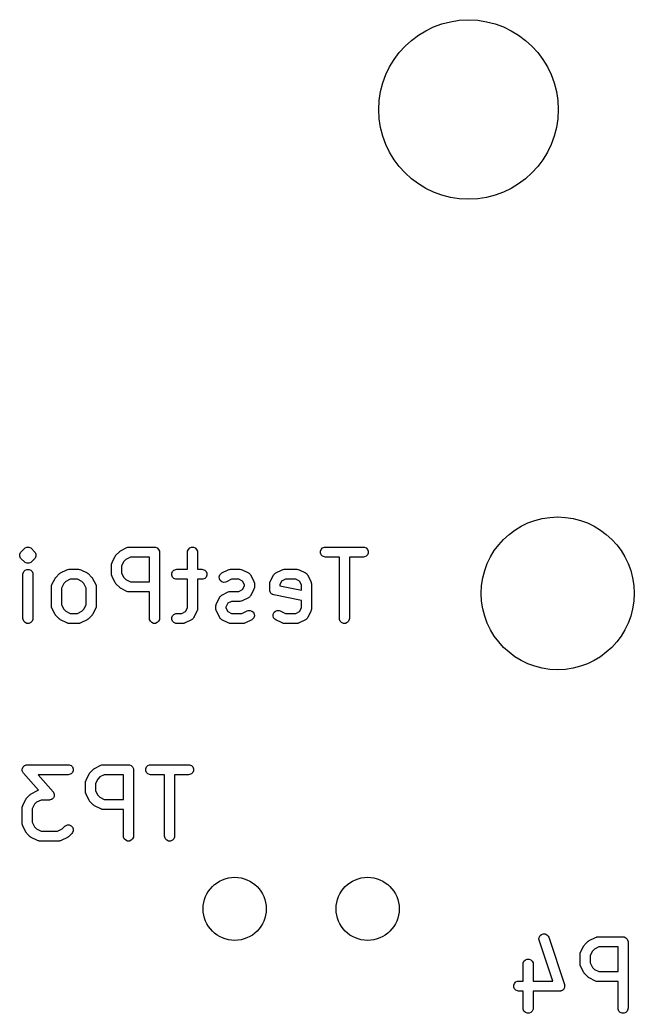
# Model space of a CAD drawing. Header units: inches. Extents: x 4.79 to 7.38, y -3.87 to -2.66.
# Drawn here: x 6.703 to 7.067, y -3.272 to -2.683 of the extents above; entities that cross this region are included whole.
import ezdxf

# ---------------------------------------------------------------- set-up
doc = ezdxf.new("R2010")
doc.units = ezdxf.units.IN
doc.header["$MEASUREMENT"] = 0
doc.layers.add('BLACK', color=250, linetype='CONTINUOUS')

msp = doc.modelspace()

# ---------------------------------------------------------------- linework, layer by layer
at = {"layer": 'BLACK', "linetype": 'CONTINUOUS'}
for p, q in [((6.70355, -2.99832), (6.70542, -2.99645)), ((6.70542, -2.99645), (6.70587, -2.99608)), ((6.70587, -2.99608), (6.70693, -2.99564)), ((6.70693, -2.99564), (6.70808, -2.99564)), ((6.70808, -2.99564), (6.70808, -2.99564)), ((6.70808, -2.99564), (6.70915, -2.99608)), ((6.70915, -2.99608), (6.7096, -2.99645)), ((6.7096, -2.99645), (6.71147, -2.99832)), ((6.76243, -2.99777), (6.76618, -2.9959)), ((6.76618, -2.9959), (6.76672, -2.99569)), ((6.76672, -2.99569), (6.76683, -2.99568)), ((6.76683, -2.99568), (6.76692, -2.99564)), ((6.76692, -2.99564), (6.7675, -2.99558)), ((6.7675, -2.99558), (6.7825, -2.99558)), ((6.7825, -2.99558), (6.78308, -2.99564)), ((6.78308, -2.99564), (6.78414, -2.99608)), ((6.78414, -2.99608), (6.78495, -2.9969)), ((6.80254, -2.9969), (6.80336, -2.99608)), ((6.80336, -2.99608), (6.80442, -2.99564)), ((6.80442, -2.99564), (6.80557, -2.99564)), ((6.80557, -2.99564), (6.80664, -2.99608)), ((6.80664, -2.99608), (6.80745, -2.9969)), ((6.88128, -2.9969), (6.8821, -2.99608)), ((6.8821, -2.99608), (6.88316, -2.99564)), ((6.88316, -2.99564), (6.88374, -2.99558)), ((6.88374, -2.99558), (6.90623, -2.99558)), ((6.90623, -2.99558), (6.90681, -2.99564)), ((6.90681, -2.99564), (6.90787, -2.99608)), ((6.90787, -2.99608), (6.90869, -2.9969)), ((6.70274, -2.99983), (6.70318, -2.99877)), ((6.70274, -3.00099), (6.70274, -2.99983)), ((6.70318, -3.00205), (6.70274, -3.00099)), ((6.70318, -2.99877), (6.70355, -2.99832)), ((6.70355, -3.0025), (6.70318, -3.00205)), ((6.70542, -3.00437), (6.70355, -3.0025)), ((6.71147, -3.0025), (6.7096, -3.00437)), ((6.71147, -2.99832), (6.71184, -2.99877)), ((6.71184, -3.00205), (6.71147, -3.0025)), ((6.71184, -2.99877), (6.71198, -2.99911)), ((6.71228, -3.00099), (6.71184, -3.00205)), ((6.71198, -2.99911), (6.71228, -2.99983)), ((6.71228, -2.99983), (6.71228, -3.00099)), ((6.75736, -3.00471), (6.75924, -3.00097)), ((6.75924, -3.00097), (6.75939, -3.00072)), ((6.75939, -3.00072), (6.75942, -3.00065)), ((6.75942, -3.00065), (6.75949, -3.00056)), ((6.75949, -3.00056), (6.75954, -3.00048)), ((6.75954, -3.00048), (6.7596, -3.00042)), ((6.7596, -3.00042), (6.75979, -3.0002)), ((6.75979, -3.0002), (6.76166, -2.99832)), ((6.76166, -2.99832), (6.76189, -2.99814)), ((6.76189, -2.99814), (6.76194, -2.99808)), ((6.76194, -2.99808), (6.76203, -2.99802)), ((6.76203, -2.99802), (6.76211, -2.99796)), ((6.76211, -2.99796), (6.76218, -2.99793)), ((6.76218, -2.99793), (6.76243, -2.99777)), ((6.7682, -3.00149), (6.7655, -3.00284)), ((6.77955, -3.00149), (6.7682, -3.00149)), ((6.77955, -3.01621), (6.77955, -3.00149)), ((6.78495, -2.9969), (6.7854, -2.99796)), ((6.7854, -2.99796), (6.78545, -2.99854)), ((6.78545, -2.99854), (6.78545, -3.03791)), ((6.80204, -2.99854), (6.8021, -2.99796)), ((6.80204, -3.00871), (6.80204, -2.99854)), ((6.8021, -2.99796), (6.80254, -2.9969)), ((6.80745, -2.9969), (6.80789, -2.99796)), ((6.80789, -2.99796), (6.80795, -2.99854)), ((6.80795, -2.99854), (6.80795, -3.00871)), ((6.88084, -2.99796), (6.88128, -2.9969)), ((6.88084, -2.99911), (6.88084, -2.99796)), ((6.88128, -3.00018), (6.88084, -2.99911)), ((6.8821, -3.00099), (6.88128, -3.00018)), ((6.88316, -3.00143), (6.8821, -3.00099)), ((6.88374, -3.00149), (6.88316, -3.00143)), ((6.89203, -3.00149), (6.88374, -3.00149)), ((6.89203, -3.03791), (6.89203, -3.00149)), ((6.90623, -3.00149), (6.89794, -3.00149)), ((6.89794, -3.00149), (6.89794, -3.03791)), ((6.90681, -3.00143), (6.90623, -3.00149)), ((6.90787, -3.00099), (6.90681, -3.00143)), ((6.90869, -3.00018), (6.90787, -3.00099)), ((6.90869, -2.9969), (6.90913, -2.99796)), ((6.90913, -2.99911), (6.90869, -3.00018)), ((6.90913, -2.99796), (6.90913, -2.99911)), ((6.70587, -3.00474), (6.70542, -3.00437)), ((6.70693, -3.00518), (6.70587, -3.00474)), ((6.70808, -3.00518), (6.70693, -3.00518)), ((6.70693, -3.00518), (6.70693, -3.00518)), ((6.70915, -3.00474), (6.70808, -3.00518)), ((6.70808, -3.00518), (6.70808, -3.00518)), ((6.7096, -3.00437), (6.70915, -3.00474)), ((6.75705, -3.00604), (6.75711, -3.00546)), ((6.75705, -3.01166), (6.75705, -3.00604)), ((6.75711, -3.00546), (6.75715, -3.00536)), ((6.75715, -3.00526), (6.75736, -3.00471)), ((6.75715, -3.00536), (6.75715, -3.00526)), ((6.7643, -3.00403), (6.76295, -3.00673)), ((6.76295, -3.00673), (6.76295, -3.01096)), ((6.7655, -3.00284), (6.7643, -3.00403)), ((6.70456, -3.01166), (6.70461, -3.01108)), ((6.70456, -3.03791), (6.70456, -3.01166)), ((6.70461, -3.01108), (6.70505, -3.01002)), ((6.70505, -3.01002), (6.70587, -3.0092)), ((6.70587, -3.0092), (6.70693, -3.00876)), ((6.70693, -3.00876), (6.70808, -3.00876)), ((6.70808, -3.00876), (6.70915, -3.0092)), ((6.70915, -3.0092), (6.70996, -3.01002)), ((6.70996, -3.01002), (6.7104, -3.01108)), ((6.7104, -3.01108), (6.71046, -3.01166)), ((6.71046, -3.01166), (6.71046, -3.03791)), ((6.72174, -3.01784), (6.72362, -3.01409)), ((6.72362, -3.01409), (6.72377, -3.01384)), ((6.72377, -3.01384), (6.7238, -3.01377)), ((6.7238, -3.01377), (6.72387, -3.01369)), ((6.72387, -3.01369), (6.72392, -3.0136)), ((6.72392, -3.0136), (6.72398, -3.01355)), ((6.72398, -3.01355), (6.72417, -3.01332)), ((6.72417, -3.01332), (6.72604, -3.01145)), ((6.72604, -3.01145), (6.72627, -3.01126)), ((6.72627, -3.01126), (6.72632, -3.0112)), ((6.72632, -3.0112), (6.72641, -3.01115)), ((6.72641, -3.01115), (6.72649, -3.01108)), ((6.72649, -3.01108), (6.72656, -3.01105)), ((6.72656, -3.01105), (6.72681, -3.01089)), ((6.72681, -3.01089), (6.73056, -3.00902)), ((6.73056, -3.00902), (6.7311, -3.00881)), ((6.7311, -3.00881), (6.73121, -3.0088)), ((6.73121, -3.0088), (6.7313, -3.00876)), ((6.7313, -3.00876), (6.73188, -3.00871)), ((6.73188, -3.00871), (6.7375, -3.00871)), ((6.7375, -3.00871), (6.73808, -3.00876)), ((6.73808, -3.00876), (6.73818, -3.0088)), ((6.73818, -3.0088), (6.73828, -3.00881)), ((6.73828, -3.00881), (6.73883, -3.00902)), ((6.73883, -3.00902), (6.74257, -3.01089)), ((6.74257, -3.01089), (6.74282, -3.01105)), ((6.74282, -3.01105), (6.74289, -3.01108)), ((6.74289, -3.01108), (6.74298, -3.01115)), ((6.74298, -3.01115), (6.74306, -3.0112)), ((6.74306, -3.0112), (6.74312, -3.01126)), ((6.74312, -3.01126), (6.74334, -3.01145)), ((6.74334, -3.01145), (6.74522, -3.01332)), ((6.74522, -3.01332), (6.7454, -3.01355)), ((6.7454, -3.01355), (6.74546, -3.0136)), ((6.74546, -3.0136), (6.74552, -3.01369)), ((6.74552, -3.01369), (6.74558, -3.01377)), ((6.74558, -3.01377), (6.74561, -3.01384)), ((6.74561, -3.01384), (6.74577, -3.01409)), ((6.74577, -3.01409), (6.74764, -3.01784)), ((6.75711, -3.01224), (6.75705, -3.01166)), ((6.75715, -3.01233), (6.75711, -3.01224)), ((6.75715, -3.01244), (6.75715, -3.01233)), ((6.75736, -3.01298), (6.75715, -3.01244)), ((6.75924, -3.01673), (6.75736, -3.01298)), ((6.76295, -3.01096), (6.7643, -3.01366)), ((6.7643, -3.01366), (6.7655, -3.01486)), ((6.79273, -3.01108), (6.79317, -3.01002)), ((6.79273, -3.01224), (6.79273, -3.01108)), ((6.79317, -3.0133), (6.79273, -3.01224)), ((6.79317, -3.01002), (6.79398, -3.0092)), ((6.79398, -3.01411), (6.79317, -3.0133)), ((6.79398, -3.0092), (6.79505, -3.00876)), ((6.79505, -3.01456), (6.79398, -3.01411)), ((6.79505, -3.00876), (6.79562, -3.00871)), ((6.79562, -3.00871), (6.80204, -3.00871)), ((6.80795, -3.00871), (6.81062, -3.00871)), ((6.81062, -3.00871), (6.8112, -3.00876)), ((6.8112, -3.00876), (6.81226, -3.0092)), ((6.81226, -3.01411), (6.8112, -3.01456)), ((6.81226, -3.0092), (6.81308, -3.01002)), ((6.81308, -3.0133), (6.81226, -3.01411)), ((6.81308, -3.01002), (6.81352, -3.01108)), ((6.81352, -3.01224), (6.81308, -3.0133)), ((6.81352, -3.01108), (6.81352, -3.01224)), ((6.82081, -3.01316), (6.82118, -3.01207)), ((6.8209, -3.01431), (6.82081, -3.01316)), ((6.82118, -3.01207), (6.82193, -3.0112)), ((6.82193, -3.0112), (6.82242, -3.01089)), ((6.82242, -3.01089), (6.82617, -3.00902)), ((6.82617, -3.00902), (6.82671, -3.00881)), ((6.82671, -3.00881), (6.82682, -3.0088)), ((6.82682, -3.0088), (6.82692, -3.00876)), ((6.82692, -3.00876), (6.82749, -3.00871)), ((6.82749, -3.00871), (6.83312, -3.00871)), ((6.83312, -3.00871), (6.83369, -3.00876)), ((6.83369, -3.00876), (6.83379, -3.0088)), ((6.83379, -3.0088), (6.8339, -3.00881)), ((6.8339, -3.00881), (6.83444, -3.00902)), ((6.83444, -3.00902), (6.83819, -3.01089)), ((6.83819, -3.01089), (6.83828, -3.01095)), ((6.83828, -3.01095), (6.83833, -3.01097)), ((6.83833, -3.01097), (6.83839, -3.01102)), ((6.83839, -3.01102), (6.83868, -3.0112)), ((6.83868, -3.0112), (6.83892, -3.01148)), ((6.83892, -3.01148), (6.8392, -3.01172)), ((6.8392, -3.01172), (6.83938, -3.01202)), ((6.83938, -3.01202), (6.83943, -3.01207)), ((6.83943, -3.01207), (6.83945, -3.01212)), ((6.83945, -3.01212), (6.83951, -3.01221)), ((6.83951, -3.01221), (6.84138, -3.01596)), ((6.8511, -3.01596), (6.85297, -3.01221)), ((6.85297, -3.01221), (6.85303, -3.01212)), ((6.85303, -3.01212), (6.85305, -3.01207)), ((6.85305, -3.01207), (6.8531, -3.01202)), ((6.8531, -3.01202), (6.85328, -3.01172)), ((6.85328, -3.01172), (6.85356, -3.01148)), ((6.85356, -3.01148), (6.8538, -3.0112)), ((6.8538, -3.0112), (6.8541, -3.01102)), ((6.8541, -3.01102), (6.85415, -3.01097)), ((6.85415, -3.01097), (6.8542, -3.01095)), ((6.8542, -3.01095), (6.85429, -3.01089)), ((6.85429, -3.01089), (6.85804, -3.00902)), ((6.85804, -3.00902), (6.85858, -3.00881)), ((6.85858, -3.00881), (6.85869, -3.0088)), ((6.85869, -3.0088), (6.85879, -3.00876)), ((6.85879, -3.00876), (6.85936, -3.00871)), ((6.85936, -3.00871), (6.86686, -3.00871)), ((6.86686, -3.00871), (6.86744, -3.00876)), ((6.86744, -3.00876), (6.86754, -3.0088)), ((6.86754, -3.0088), (6.86764, -3.00881)), ((6.86764, -3.00881), (6.86818, -3.00902)), ((6.86818, -3.00902), (6.87193, -3.01089)), ((6.87193, -3.01089), (6.87203, -3.01095)), ((6.87203, -3.01095), (6.87208, -3.01097)), ((6.87208, -3.01097), (6.87213, -3.01102)), ((6.87213, -3.01102), (6.87242, -3.0112)), ((6.87242, -3.0112), (6.87267, -3.01148)), ((6.87267, -3.01148), (6.87295, -3.01172)), ((6.87295, -3.01172), (6.87313, -3.01202)), ((6.87313, -3.01202), (6.87318, -3.01207)), ((6.87318, -3.01207), (6.87319, -3.01212)), ((6.87319, -3.01212), (6.87325, -3.01221)), ((6.87325, -3.01221), (6.87513, -3.01596)), ((6.72143, -3.01916), (6.72149, -3.01858)), ((6.72143, -3.03041), (6.72143, -3.01916)), ((6.72149, -3.01858), (6.72153, -3.01848)), ((6.72153, -3.01838), (6.72174, -3.01784)), ((6.72153, -3.01848), (6.72153, -3.01838)), ((6.72868, -3.01716), (6.72733, -3.01986)), ((6.72733, -3.01986), (6.72733, -3.02971)), ((6.72988, -3.01596), (6.72868, -3.01716)), ((6.73258, -3.01461), (6.72988, -3.01596)), ((6.73681, -3.01461), (6.73258, -3.01461)), ((6.73951, -3.01596), (6.73681, -3.01461)), ((6.7407, -3.01716), (6.73951, -3.01596)), ((6.74205, -3.01986), (6.7407, -3.01716)), ((6.74205, -3.02971), (6.74205, -3.01986)), ((6.74764, -3.01784), (6.74785, -3.01838)), ((6.74785, -3.01838), (6.74786, -3.01848)), ((6.74786, -3.01848), (6.7479, -3.01858)), ((6.7479, -3.01858), (6.74796, -3.01916)), ((6.74796, -3.01916), (6.74796, -3.03041)), ((6.75939, -3.01698), (6.75924, -3.01673)), ((6.75942, -3.01705), (6.75939, -3.01698)), ((6.75949, -3.01713), (6.75942, -3.01705)), ((6.75954, -3.01722), (6.75949, -3.01713)), ((6.7596, -3.01727), (6.75954, -3.01722)), ((6.75979, -3.0175), (6.7596, -3.01727)), ((6.76166, -3.01937), (6.75979, -3.0175)), ((6.76189, -3.01956), (6.76166, -3.01937)), ((6.76194, -3.01962), (6.76189, -3.01956)), ((6.76203, -3.01967), (6.76194, -3.01962)), ((6.76211, -3.01974), (6.76203, -3.01967)), ((6.76218, -3.01977), (6.76211, -3.01974)), ((6.76243, -3.01992), (6.76218, -3.01977)), ((6.76618, -3.0218), (6.76243, -3.01992)), ((6.7655, -3.01486), (6.7682, -3.01621)), ((6.7682, -3.01621), (6.77955, -3.01621)), ((6.79562, -3.01461), (6.79505, -3.01456)), ((6.80204, -3.01461), (6.79562, -3.01461)), ((6.80204, -3.03158), (6.80204, -3.01461)), ((6.81062, -3.01461), (6.80795, -3.01461)), ((6.80795, -3.01461), (6.80795, -3.03228)), ((6.8112, -3.01456), (6.81062, -3.01461)), ((6.82141, -3.01534), (6.8209, -3.01431)), ((6.82228, -3.0161), (6.82141, -3.01534)), ((6.82337, -3.01646), (6.82228, -3.0161)), ((6.82452, -3.01638), (6.82337, -3.01646)), ((6.82506, -3.01618), (6.82452, -3.01638)), ((6.82819, -3.01461), (6.82506, -3.01618)), ((6.83242, -3.01461), (6.82819, -3.01461)), ((6.83467, -3.01574), (6.83242, -3.01461)), ((6.83579, -3.01798), (6.83467, -3.01574)), ((6.83467, -3.02071), (6.83579, -3.01846)), ((6.83579, -3.01846), (6.83579, -3.01798)), ((6.84138, -3.01596), (6.84159, -3.0165)), ((6.84159, -3.01994), (6.84138, -3.02048)), ((6.84159, -3.0165), (6.8416, -3.01661)), ((6.8416, -3.01983), (6.84159, -3.01994)), ((6.8416, -3.01661), (6.84164, -3.01671)), ((6.84164, -3.01973), (6.8416, -3.01983)), ((6.84164, -3.01671), (6.84169, -3.01728)), ((6.84169, -3.01916), (6.84164, -3.01973)), ((6.84169, -3.01728), (6.84169, -3.01916)), ((6.85079, -3.01728), (6.85084, -3.01671)), ((6.85079, -3.02103), (6.85079, -3.01728)), ((6.85084, -3.01671), (6.85088, -3.01661)), ((6.85088, -3.01661), (6.85089, -3.0165)), ((6.85089, -3.0165), (6.8511, -3.01596)), ((6.85782, -3.01574), (6.85669, -3.01798)), ((6.85669, -3.01798), (6.85669, -3.01861)), ((6.85669, -3.01861), (6.86954, -3.02118)), ((6.86006, -3.01461), (6.85782, -3.01574)), ((6.86617, -3.01461), (6.86006, -3.01461)), ((6.86841, -3.01574), (6.86617, -3.01461)), ((6.86954, -3.01798), (6.86841, -3.01574)), ((6.86954, -3.02118), (6.86954, -3.01798)), ((6.87513, -3.01596), (6.87534, -3.0165)), ((6.87534, -3.0165), (6.87534, -3.01661)), ((6.87534, -3.01661), (6.87538, -3.01671)), ((6.87538, -3.01671), (6.87544, -3.01728)), ((6.87544, -3.01728), (6.87544, -3.03228)), ((6.76672, -3.02201), (6.76618, -3.0218)), ((6.76683, -3.02201), (6.76672, -3.02201)), ((6.76692, -3.02205), (6.76683, -3.02201)), ((6.7675, -3.02211), (6.76692, -3.02205)), ((6.77955, -3.02211), (6.7675, -3.02211)), ((6.77955, -3.03791), (6.77955, -3.02211)), ((6.81923, -3.02909), (6.8211, -3.02534)), ((6.8211, -3.02534), (6.82116, -3.02524)), ((6.82116, -3.02524), (6.82118, -3.0252)), ((6.82118, -3.0252), (6.82123, -3.02514)), ((6.82123, -3.02514), (6.82141, -3.02485)), ((6.82141, -3.02485), (6.82169, -3.0246)), ((6.82169, -3.0246), (6.82193, -3.02432)), ((6.82193, -3.02432), (6.82223, -3.02414)), ((6.82223, -3.02414), (6.82228, -3.02409)), ((6.82228, -3.02409), (6.82233, -3.02408)), ((6.82233, -3.02408), (6.82242, -3.02402)), ((6.82242, -3.02402), (6.82617, -3.02214)), ((6.82617, -3.02214), (6.82671, -3.02193)), ((6.82671, -3.02193), (6.82682, -3.02193)), ((6.82682, -3.02193), (6.82692, -3.02189)), ((6.82692, -3.02189), (6.82749, -3.02183)), ((6.82749, -3.02183), (6.83242, -3.02183)), ((6.83242, -3.02183), (6.83467, -3.02071)), ((6.83819, -3.02555), (6.83444, -3.02742)), ((6.83828, -3.02549), (6.83819, -3.02555)), ((6.83833, -3.02547), (6.83828, -3.02549)), ((6.83839, -3.02542), (6.83833, -3.02547)), ((6.83868, -3.02524), (6.83839, -3.02542)), ((6.83892, -3.02496), (6.83868, -3.02524)), ((6.8392, -3.02472), (6.83892, -3.02496)), ((6.83938, -3.02443), (6.8392, -3.02472)), ((6.83943, -3.02437), (6.83938, -3.02443)), ((6.83945, -3.02432), (6.83943, -3.02437)), ((6.83951, -3.02423), (6.83945, -3.02432)), ((6.84138, -3.02048), (6.83951, -3.02423)), ((6.85084, -3.02161), (6.85079, -3.02103)), ((6.85095, -3.02188), (6.85084, -3.02161)), ((6.85101, -3.02216), (6.85095, -3.02188)), ((6.85117, -3.0224), (6.85101, -3.02216)), ((6.85129, -3.02267), (6.85117, -3.0224)), ((6.85149, -3.02288), (6.85129, -3.02267)), ((6.85165, -3.02312), (6.85149, -3.02288)), ((6.85189, -3.02328), (6.85165, -3.02312)), ((6.8521, -3.02349), (6.85189, -3.02328)), ((6.85237, -3.0236), (6.8521, -3.02349)), ((6.85261, -3.02376), (6.85237, -3.0236)), ((6.85316, -3.02393), (6.85261, -3.02376)), ((6.86954, -3.0272), (6.85316, -3.02393)), ((6.72149, -3.03098), (6.72143, -3.03041)), ((6.72153, -3.03108), (6.72149, -3.03098)), ((6.72153, -3.03119), (6.72153, -3.03108)), ((6.72174, -3.03173), (6.72153, -3.03119)), ((6.72362, -3.03548), (6.72174, -3.03173)), ((6.72733, -3.02971), (6.72868, -3.03241)), ((6.7407, -3.03241), (6.74205, -3.02971)), ((6.74764, -3.03173), (6.74577, -3.03548)), ((6.74785, -3.03119), (6.74764, -3.03173)), ((6.74786, -3.03108), (6.74785, -3.03119)), ((6.7479, -3.03098), (6.74786, -3.03108)), ((6.74796, -3.03041), (6.7479, -3.03098)), ((6.80092, -3.03383), (6.80204, -3.03158)), ((6.81892, -3.03041), (6.81897, -3.02983)), ((6.81892, -3.03228), (6.81892, -3.03041)), ((6.81897, -3.02983), (6.81901, -3.02973)), ((6.81901, -3.02973), (6.81902, -3.02963)), ((6.81902, -3.02963), (6.81923, -3.02909)), ((6.82594, -3.02886), (6.82482, -3.0311)), ((6.82482, -3.0311), (6.82482, -3.03158)), ((6.82482, -3.03158), (6.82594, -3.03383)), ((6.82819, -3.02774), (6.82594, -3.02886)), ((6.83312, -3.02774), (6.82819, -3.02774)), ((6.83369, -3.02768), (6.83312, -3.02774)), ((6.83379, -3.02764), (6.83369, -3.02768)), ((6.8339, -3.02763), (6.83379, -3.02764)), ((6.83444, -3.02742), (6.8339, -3.02763)), ((6.86841, -3.03383), (6.86954, -3.03158)), ((6.86954, -3.03158), (6.86954, -3.0272)), ((6.72377, -3.03573), (6.72362, -3.03548)), ((6.7238, -3.0358), (6.72377, -3.03573)), ((6.72387, -3.03588), (6.7238, -3.0358)), ((6.72392, -3.03597), (6.72387, -3.03588)), ((6.72398, -3.03602), (6.72392, -3.03597)), ((6.72417, -3.03624), (6.72398, -3.03602)), ((6.72604, -3.03812), (6.72417, -3.03624)), ((6.72868, -3.03241), (6.72988, -3.0336)), ((6.72988, -3.0336), (6.73258, -3.03495)), ((6.73258, -3.03495), (6.73681, -3.03495)), ((6.73681, -3.03495), (6.73951, -3.0336)), ((6.73951, -3.0336), (6.7407, -3.03241)), ((6.74522, -3.03624), (6.74334, -3.03812)), ((6.7454, -3.03602), (6.74522, -3.03624)), ((6.74546, -3.03597), (6.7454, -3.03602)), ((6.74552, -3.03588), (6.74546, -3.03597)), ((6.74558, -3.0358), (6.74552, -3.03588)), ((6.74561, -3.03573), (6.74558, -3.0358)), ((6.74577, -3.03548), (6.74561, -3.03573)), ((6.79273, -3.03733), (6.79317, -3.03627)), ((6.79273, -3.03848), (6.79273, -3.03733)), ((6.79317, -3.03627), (6.79398, -3.03545)), ((6.79398, -3.03545), (6.79505, -3.03501)), ((6.79505, -3.03501), (6.79562, -3.03495)), ((6.79562, -3.03495), (6.79867, -3.03495)), ((6.79867, -3.03495), (6.80092, -3.03383)), ((6.80545, -3.03784), (6.80517, -3.03808)), ((6.80564, -3.03755), (6.80545, -3.03784)), ((6.80569, -3.03749), (6.80564, -3.03755)), ((6.8057, -3.03745), (6.80569, -3.03749)), ((6.80576, -3.03735), (6.8057, -3.03745)), ((6.80764, -3.0336), (6.80576, -3.03735)), ((6.80784, -3.03306), (6.80764, -3.0336)), ((6.80785, -3.03296), (6.80784, -3.03306)), ((6.80789, -3.03286), (6.80785, -3.03296)), ((6.80795, -3.03228), (6.80789, -3.03286)), ((6.81897, -3.03286), (6.81892, -3.03228)), ((6.81901, -3.03296), (6.81897, -3.03286)), ((6.81902, -3.03306), (6.81901, -3.03296)), ((6.81923, -3.0336), (6.81902, -3.03306)), ((6.8211, -3.03735), (6.81923, -3.0336)), ((6.82116, -3.03745), (6.8211, -3.03735)), ((6.82118, -3.03749), (6.82116, -3.03745)), ((6.82123, -3.03755), (6.82118, -3.03749)), ((6.82141, -3.03784), (6.82123, -3.03755)), ((6.82169, -3.03808), (6.82141, -3.03784)), ((6.82594, -3.03383), (6.82819, -3.03495)), ((6.82819, -3.03495), (6.8343, -3.03495)), ((6.8343, -3.03495), (6.83742, -3.03339)), ((6.83742, -3.03339), (6.83796, -3.03318)), ((6.83796, -3.03318), (6.83911, -3.0331)), ((6.83911, -3.0331), (6.8402, -3.03347)), ((6.8402, -3.03347), (6.84107, -3.03422)), ((6.84131, -3.03749), (6.84055, -3.03836)), ((6.84107, -3.03422), (6.84159, -3.03525)), ((6.84167, -3.0364), (6.84131, -3.03749)), ((6.84159, -3.03525), (6.84167, -3.0364)), ((6.85269, -3.0364), (6.85277, -3.03525)), ((6.85305, -3.03749), (6.85269, -3.0364)), ((6.85277, -3.03525), (6.85328, -3.03422)), ((6.8538, -3.03836), (6.85305, -3.03749)), ((6.85328, -3.03422), (6.85415, -3.03347)), ((6.85415, -3.03347), (6.85525, -3.0331)), ((6.85525, -3.0331), (6.85639, -3.03318)), ((6.85639, -3.03318), (6.85694, -3.03339)), ((6.85694, -3.03339), (6.86006, -3.03495)), ((6.86006, -3.03495), (6.86617, -3.03495)), ((6.86617, -3.03495), (6.86841, -3.03383)), ((6.87295, -3.03784), (6.87267, -3.03808)), ((6.87313, -3.03755), (6.87295, -3.03784)), ((6.87318, -3.03749), (6.87313, -3.03755)), ((6.87319, -3.03745), (6.87318, -3.03749)), ((6.87325, -3.03735), (6.87319, -3.03745)), ((6.87513, -3.0336), (6.87325, -3.03735)), ((6.87534, -3.03306), (6.87513, -3.0336)), ((6.87538, -3.03286), (6.87534, -3.03296)), ((6.87534, -3.03296), (6.87534, -3.03306)), ((6.87544, -3.03228), (6.87538, -3.03286)), ((6.70461, -3.03848), (6.70456, -3.03791)), ((6.70505, -3.03955), (6.70461, -3.03848)), ((6.70587, -3.04036), (6.70505, -3.03955)), ((6.70693, -3.0408), (6.70587, -3.04036)), ((6.70808, -3.0408), (6.70693, -3.0408)), ((6.70915, -3.04036), (6.70808, -3.0408)), ((6.70996, -3.03955), (6.70915, -3.04036)), ((6.7104, -3.03848), (6.70996, -3.03955)), ((6.71046, -3.03791), (6.7104, -3.03848)), ((6.72627, -3.03831), (6.72604, -3.03812)), ((6.72632, -3.03836), (6.72627, -3.03831)), ((6.72641, -3.03842), (6.72632, -3.03836)), ((6.72649, -3.03849), (6.72641, -3.03842)), ((6.72656, -3.03852), (6.72649, -3.03849)), ((6.72681, -3.03867), (6.72656, -3.03852)), ((6.73056, -3.04055), (6.72681, -3.03867)), ((6.7311, -3.04075), (6.73056, -3.04055)), ((6.73121, -3.04076), (6.7311, -3.04075)), ((6.7313, -3.0408), (6.73121, -3.04076)), ((6.73188, -3.04086), (6.7313, -3.0408)), ((6.7375, -3.04086), (6.73188, -3.04086)), ((6.73808, -3.0408), (6.7375, -3.04086)), ((6.73818, -3.04076), (6.73808, -3.0408)), ((6.73828, -3.04075), (6.73818, -3.04076)), ((6.73883, -3.04055), (6.73828, -3.04075)), ((6.74257, -3.03867), (6.73883, -3.04055)), ((6.74282, -3.03852), (6.74257, -3.03867)), ((6.74289, -3.03849), (6.74282, -3.03852)), ((6.74298, -3.03842), (6.74289, -3.03849)), ((6.74306, -3.03836), (6.74298, -3.03842)), ((6.74312, -3.03831), (6.74306, -3.03836)), ((6.74334, -3.03812), (6.74312, -3.03831)), ((6.7796, -3.03848), (6.77955, -3.03791)), ((6.78004, -3.03955), (6.7796, -3.03848)), ((6.78086, -3.04036), (6.78004, -3.03955)), ((6.78192, -3.0408), (6.78086, -3.04036)), ((6.78308, -3.0408), (6.78192, -3.0408)), ((6.78414, -3.04036), (6.78308, -3.0408)), ((6.78495, -3.03955), (6.78414, -3.04036)), ((6.7854, -3.03848), (6.78495, -3.03955)), ((6.78545, -3.03791), (6.7854, -3.03848)), ((6.79317, -3.03955), (6.79273, -3.03848)), ((6.79398, -3.04036), (6.79317, -3.03955)), ((6.79505, -3.0408), (6.79398, -3.04036)), ((6.79562, -3.04086), (6.79505, -3.0408)), ((6.79937, -3.04086), (6.79562, -3.04086)), ((6.79995, -3.0408), (6.79937, -3.04086)), ((6.80005, -3.04076), (6.79995, -3.0408)), ((6.80015, -3.04075), (6.80005, -3.04076)), ((6.80069, -3.04055), (6.80015, -3.04075)), ((6.80444, -3.03867), (6.80069, -3.04055)), ((6.80454, -3.03861), (6.80444, -3.03867)), ((6.80458, -3.0386), (6.80454, -3.03861)), ((6.80464, -3.03855), (6.80458, -3.0386)), ((6.80493, -3.03836), (6.80464, -3.03855)), ((6.80517, -3.03808), (6.80493, -3.03836)), ((6.82193, -3.03836), (6.82169, -3.03808)), ((6.82223, -3.03855), (6.82193, -3.03836)), ((6.82228, -3.0386), (6.82223, -3.03855)), ((6.82233, -3.03861), (6.82228, -3.0386)), ((6.82242, -3.03867), (6.82233, -3.03861)), ((6.82617, -3.04055), (6.82242, -3.03867)), ((6.82671, -3.04075), (6.82617, -3.04055)), ((6.82682, -3.04076), (6.82671, -3.04075)), ((6.82692, -3.0408), (6.82682, -3.04076)), ((6.82749, -3.04086), (6.82692, -3.0408)), ((6.83499, -3.04086), (6.82749, -3.04086)), ((6.83557, -3.0408), (6.83499, -3.04086)), ((6.83567, -3.04076), (6.83557, -3.0408)), ((6.83577, -3.04075), (6.83567, -3.04076)), ((6.83631, -3.04055), (6.83577, -3.04075)), ((6.84006, -3.03867), (6.83631, -3.04055)), ((6.84055, -3.03836), (6.84006, -3.03867)), ((6.85429, -3.03867), (6.8538, -3.03836)), ((6.85804, -3.04055), (6.85429, -3.03867)), ((6.85858, -3.04075), (6.85804, -3.04055)), ((6.85869, -3.04076), (6.85858, -3.04075)), ((6.85879, -3.0408), (6.85869, -3.04076)), ((6.85936, -3.04086), (6.85879, -3.0408)), ((6.86686, -3.04086), (6.85936, -3.04086)), ((6.86744, -3.0408), (6.86686, -3.04086)), ((6.86754, -3.04076), (6.86744, -3.0408)), ((6.86764, -3.04075), (6.86754, -3.04076)), ((6.86818, -3.04055), (6.86764, -3.04075)), ((6.87193, -3.03867), (6.86818, -3.04055)), ((6.87203, -3.03861), (6.87193, -3.03867)), ((6.87208, -3.0386), (6.87203, -3.03861)), ((6.87213, -3.03855), (6.87208, -3.0386)), ((6.87242, -3.03836), (6.87213, -3.03855)), ((6.87267, -3.03808), (6.87242, -3.03836)), ((6.89209, -3.03848), (6.89203, -3.03791)), ((6.89253, -3.03955), (6.89209, -3.03848)), ((6.89334, -3.04036), (6.89253, -3.03955)), ((6.89441, -3.0408), (6.89334, -3.04036)), ((6.89556, -3.0408), (6.89441, -3.0408)), ((6.89663, -3.04036), (6.89556, -3.0408)), ((6.89744, -3.03955), (6.89663, -3.04036)), ((6.89788, -3.03848), (6.89744, -3.03955)), ((6.89794, -3.03791), (6.89788, -3.03848)), ((6.70443, -3.12634), (6.70461, -3.1259)), ((6.70461, -3.1259), (6.70468, -3.12583)), ((6.70468, -3.12583), (6.70473, -3.12574)), ((6.70473, -3.12574), (6.70509, -3.12542)), ((6.70509, -3.12542), (6.70543, -3.12508)), ((6.70543, -3.12508), (6.70552, -3.12504)), ((6.70552, -3.12504), (6.70559, -3.12498)), ((6.70559, -3.12498), (6.70605, -3.12482)), ((6.70605, -3.12482), (6.70649, -3.12464)), ((6.70649, -3.12464), (6.70663, -3.12463)), ((6.70663, -3.12463), (6.70669, -3.12461)), ((6.70669, -3.12461), (6.70676, -3.12461)), ((6.70676, -3.12461), (6.70707, -3.12458)), ((6.70707, -3.12458), (6.73144, -3.12458)), ((6.73144, -3.12458), (6.73202, -3.12464)), ((6.73202, -3.12464), (6.73308, -3.12508)), ((6.73308, -3.12508), (6.7339, -3.1259)), ((6.7339, -3.1259), (6.73434, -3.12696)), ((6.74699, -3.12677), (6.75074, -3.1249)), ((6.75074, -3.1249), (6.75128, -3.12469)), ((6.75128, -3.12469), (6.75139, -3.12468)), ((6.75139, -3.12468), (6.75149, -3.12464)), ((6.75149, -3.12464), (6.75206, -3.12458)), ((6.75206, -3.12458), (6.76706, -3.12458)), ((6.76706, -3.12458), (6.76764, -3.12464)), ((6.76764, -3.12464), (6.7687, -3.12508)), ((6.7687, -3.12508), (6.76952, -3.1259)), ((6.76952, -3.1259), (6.76996, -3.12696)), ((6.77729, -3.12696), (6.77773, -3.1259)), ((6.77773, -3.1259), (6.77854, -3.12508)), ((6.77854, -3.12508), (6.77961, -3.12464)), ((6.77961, -3.12464), (6.78018, -3.12458)), ((6.78018, -3.12458), (6.80268, -3.12458)), ((6.80268, -3.12458), (6.80326, -3.12464)), ((6.80326, -3.12464), (6.80432, -3.12508)), ((6.80432, -3.12508), (6.80514, -3.1259)), ((6.80514, -3.1259), (6.80558, -3.12696)), ((6.70414, -3.12792), (6.70417, -3.12744)), ((6.70417, -3.12801), (6.70414, -3.12792)), ((6.70417, -3.12696), (6.70421, -3.12687)), ((6.70417, -3.12744), (6.70417, -3.12696)), ((6.70417, -3.12811), (6.70417, -3.12801)), ((6.70436, -3.12856), (6.70417, -3.12811)), ((6.70421, -3.12687), (6.70422, -3.12677)), ((6.70422, -3.12677), (6.70443, -3.12634)), ((6.70451, -3.12901), (6.70436, -3.12856)), ((6.70459, -3.12912), (6.70451, -3.12901)), ((6.70461, -3.12918), (6.70459, -3.12912)), ((6.70467, -3.12923), (6.70461, -3.12918)), ((6.70485, -3.12948), (6.70467, -3.12923)), ((6.71378, -3.13969), (6.70485, -3.12948)), ((6.73144, -3.13049), (6.71358, -3.13049)), ((6.71358, -3.13049), (6.72241, -3.14059)), ((6.73202, -3.13043), (6.73144, -3.13049)), ((6.73308, -3.12999), (6.73202, -3.13043)), ((6.7339, -3.12918), (6.73308, -3.12999)), ((6.73434, -3.12811), (6.7339, -3.12918)), ((6.73434, -3.12696), (6.73434, -3.12811)), ((6.74192, -3.13371), (6.7438, -3.12997)), ((6.7438, -3.12997), (6.74395, -3.12972)), ((6.74395, -3.12972), (6.74398, -3.12965)), ((6.74398, -3.12965), (6.74405, -3.12956)), ((6.74405, -3.12956), (6.74411, -3.12948)), ((6.74411, -3.12948), (6.74416, -3.12942)), ((6.74416, -3.12942), (6.74435, -3.1292)), ((6.74435, -3.1292), (6.74623, -3.12732)), ((6.74623, -3.12732), (6.74645, -3.12714)), ((6.74645, -3.12714), (6.7465, -3.12708)), ((6.7465, -3.12708), (6.74659, -3.12702)), ((6.74659, -3.12702), (6.74667, -3.12696)), ((6.74667, -3.12696), (6.74674, -3.12693)), ((6.74674, -3.12693), (6.74699, -3.12677)), ((6.75006, -3.13184), (6.74887, -3.13303)), ((6.75276, -3.13049), (6.75006, -3.13184)), ((6.76411, -3.13049), (6.75276, -3.13049)), ((6.76411, -3.14521), (6.76411, -3.13049)), ((6.76996, -3.12696), (6.77001, -3.12754)), ((6.77001, -3.12754), (6.77001, -3.16691)), ((6.77729, -3.12811), (6.77729, -3.12696)), ((6.77773, -3.12918), (6.77729, -3.12811)), ((6.77854, -3.12999), (6.77773, -3.12918)), ((6.77961, -3.13043), (6.77854, -3.12999)), ((6.78018, -3.13049), (6.77961, -3.13043)), ((6.78848, -3.13049), (6.78018, -3.13049)), ((6.78848, -3.16691), (6.78848, -3.13049)), ((6.80268, -3.13049), (6.79439, -3.13049)), ((6.79439, -3.13049), (6.79439, -3.16691)), ((6.80326, -3.13043), (6.80268, -3.13049)), ((6.80432, -3.12999), (6.80326, -3.13043)), ((6.80514, -3.12918), (6.80432, -3.12999)), ((6.80558, -3.12811), (6.80514, -3.12918)), ((6.80558, -3.12696), (6.80558, -3.12811)), ((6.74161, -3.13504), (6.74167, -3.13446)), ((6.74161, -3.14066), (6.74161, -3.13504)), ((6.74167, -3.13446), (6.74171, -3.13436)), ((6.74171, -3.13436), (6.74172, -3.13426)), ((6.74172, -3.13426), (6.74192, -3.13371)), ((6.74887, -3.13303), (6.74752, -3.13573)), ((6.74752, -3.13573), (6.74752, -3.13996)), ((6.70686, -3.1442), (6.70873, -3.14232)), ((6.70873, -3.14232), (6.70896, -3.14214)), ((6.70896, -3.14214), (6.70901, -3.14208)), ((6.70901, -3.14208), (6.7091, -3.14202)), ((6.7091, -3.14202), (6.70918, -3.14195)), ((6.70918, -3.14195), (6.70925, -3.14192)), ((6.70925, -3.14192), (6.7095, -3.14177)), ((6.7095, -3.14177), (6.71325, -3.13989)), ((6.71325, -3.13989), (6.71378, -3.13969)), ((6.72241, -3.14059), (6.72259, -3.14084)), ((6.72259, -3.14084), (6.72265, -3.14089)), ((6.72265, -3.14089), (6.72267, -3.14095)), ((6.72283, -3.14373), (6.72265, -3.14417)), ((6.72267, -3.14095), (6.72275, -3.14106)), ((6.72275, -3.14106), (6.7229, -3.14152)), ((6.72304, -3.1433), (6.72283, -3.14373)), ((6.7229, -3.14152), (6.72309, -3.14196)), ((6.72305, -3.1432), (6.72304, -3.1433)), ((6.72309, -3.14311), (6.72305, -3.1432)), ((6.72309, -3.14196), (6.72309, -3.14206)), ((6.72309, -3.14206), (6.72312, -3.14215)), ((6.72312, -3.14215), (6.72309, -3.14263)), ((6.72309, -3.14263), (6.72309, -3.14311)), ((6.74167, -3.14124), (6.74161, -3.14066)), ((6.74171, -3.14133), (6.74167, -3.14124)), ((6.74172, -3.14144), (6.74171, -3.14133)), ((6.74192, -3.14198), (6.74172, -3.14144)), ((6.7438, -3.14573), (6.74192, -3.14198)), ((6.74752, -3.13996), (6.74887, -3.14266)), ((6.74887, -3.14266), (6.75006, -3.14386)), ((6.70412, -3.15003), (6.70417, -3.14946)), ((6.70417, -3.14946), (6.70421, -3.14936)), ((6.70421, -3.14936), (6.70422, -3.14925)), ((6.70422, -3.14925), (6.70443, -3.14871)), ((6.70443, -3.14871), (6.7063, -3.14496)), ((6.7063, -3.14496), (6.70646, -3.14472)), ((6.70646, -3.14472), (6.70649, -3.14464)), ((6.70649, -3.14464), (6.70655, -3.14456)), ((6.70655, -3.14456), (6.70661, -3.14447)), ((6.70661, -3.14447), (6.70667, -3.14442)), ((6.70667, -3.14442), (6.70686, -3.1442)), ((6.71137, -3.14803), (6.71002, -3.15073)), ((6.71257, -3.14684), (6.71137, -3.14803)), ((6.71526, -3.14549), (6.71257, -3.14684)), ((6.72019, -3.14549), (6.71526, -3.14549)), ((6.7205, -3.14546), (6.72019, -3.14549)), ((6.72057, -3.14546), (6.7205, -3.14546)), ((6.72063, -3.14544), (6.72057, -3.14546)), ((6.72077, -3.14543), (6.72063, -3.14544)), ((6.72121, -3.14525), (6.72077, -3.14543)), ((6.72167, -3.14509), (6.72121, -3.14525)), ((6.72174, -3.14503), (6.72167, -3.14509)), ((6.72183, -3.14499), (6.72174, -3.14503)), ((6.72217, -3.14465), (6.72183, -3.14499)), ((6.72253, -3.14433), (6.72217, -3.14465)), ((6.72258, -3.14425), (6.72253, -3.14433)), ((6.72265, -3.14417), (6.72258, -3.14425)), ((6.74395, -3.14598), (6.7438, -3.14573)), ((6.74398, -3.14605), (6.74395, -3.14598)), ((6.74405, -3.14613), (6.74398, -3.14605)), ((6.74411, -3.14622), (6.74405, -3.14613)), ((6.74416, -3.14627), (6.74411, -3.14622)), ((6.74435, -3.1465), (6.74416, -3.14627)), ((6.74623, -3.14837), (6.74435, -3.1465)), ((6.74645, -3.14856), (6.74623, -3.14837)), ((6.7465, -3.14862), (6.74645, -3.14856)), ((6.74659, -3.14867), (6.7465, -3.14862)), ((6.74667, -3.14874), (6.74659, -3.14867)), ((6.74674, -3.14877), (6.74667, -3.14874)), ((6.74699, -3.14892), (6.74674, -3.14877)), ((6.75074, -3.1508), (6.74699, -3.14892)), ((6.75006, -3.14386), (6.75276, -3.14521)), ((6.75276, -3.14521), (6.76411, -3.14521)), ((6.70412, -3.15941), (6.70412, -3.15003)), ((6.71002, -3.15073), (6.71002, -3.15871)), ((6.75128, -3.15101), (6.75074, -3.1508)), ((6.75139, -3.15101), (6.75128, -3.15101)), ((6.75149, -3.15105), (6.75139, -3.15101)), ((6.75206, -3.15111), (6.75149, -3.15105)), ((6.76411, -3.15111), (6.75206, -3.15111)), ((6.76411, -3.16691), (6.76411, -3.15111)), ((6.70417, -3.15998), (6.70412, -3.15941)), ((6.70421, -3.16008), (6.70417, -3.15998)), ((6.70422, -3.16019), (6.70421, -3.16008)), ((6.70443, -3.16073), (6.70422, -3.16019)), ((6.7063, -3.16448), (6.70443, -3.16073)), ((6.71002, -3.15871), (6.71137, -3.16141)), ((6.71137, -3.16141), (6.71257, -3.1626)), ((6.72782, -3.1626), (6.72935, -3.16107)), ((6.72935, -3.16107), (6.7298, -3.1607)), ((6.7298, -3.1607), (6.73086, -3.16026)), ((6.73086, -3.16026), (6.73202, -3.16026)), ((6.73202, -3.16026), (6.73308, -3.1607)), ((6.73308, -3.1607), (6.7339, -3.16152)), ((6.70646, -3.16473), (6.7063, -3.16448)), ((6.70649, -3.1648), (6.70646, -3.16473)), ((6.70655, -3.16488), (6.70649, -3.1648)), ((6.70661, -3.16497), (6.70655, -3.16488)), ((6.70667, -3.16502), (6.70661, -3.16497)), ((6.70686, -3.16524), (6.70667, -3.16502)), ((6.70873, -3.16712), (6.70686, -3.16524)), ((6.70896, -3.16731), (6.70873, -3.16712)), ((6.70901, -3.16736), (6.70896, -3.16731)), ((6.7091, -3.16742), (6.70901, -3.16736)), ((6.71257, -3.1626), (6.71526, -3.16395)), ((6.71526, -3.16395), (6.72512, -3.16395)), ((6.72512, -3.16395), (6.72782, -3.1626)), ((6.73138, -3.16736), (6.73129, -3.16742)), ((6.73143, -3.16731), (6.73138, -3.16736)), ((6.73165, -3.16712), (6.73143, -3.16731)), ((6.73353, -3.16524), (6.73165, -3.16712)), ((6.7339, -3.1648), (6.73353, -3.16524)), ((6.7339, -3.16152), (6.73434, -3.16258)), ((6.73434, -3.16373), (6.7339, -3.1648)), ((6.73434, -3.16258), (6.73434, -3.16373)), ((6.76416, -3.16748), (6.76411, -3.16691)), ((6.77001, -3.16691), (6.76996, -3.16748)), ((6.78854, -3.16748), (6.78848, -3.16691)), ((6.79439, -3.16691), (6.79433, -3.16748)), ((6.70918, -3.16749), (6.7091, -3.16742)), ((6.70925, -3.16752), (6.70918, -3.16749)), ((6.7095, -3.16767), (6.70925, -3.16752)), ((6.71325, -3.16955), (6.7095, -3.16767)), ((6.71379, -3.16975), (6.71325, -3.16955)), ((6.71389, -3.16976), (6.71379, -3.16975)), ((6.71399, -3.1698), (6.71389, -3.16976)), ((6.71457, -3.16986), (6.71399, -3.1698)), ((6.72582, -3.16986), (6.71457, -3.16986)), ((6.72639, -3.1698), (6.72582, -3.16986)), ((6.72649, -3.16976), (6.72639, -3.1698)), ((6.7266, -3.16975), (6.72649, -3.16976)), ((6.72714, -3.16955), (6.7266, -3.16975)), ((6.73089, -3.16767), (6.72714, -3.16955)), ((6.73113, -3.16752), (6.73089, -3.16767)), ((6.73121, -3.16749), (6.73113, -3.16752)), ((6.73129, -3.16742), (6.73121, -3.16749)), ((6.76461, -3.16855), (6.76416, -3.16748)), ((6.76542, -3.16936), (6.76461, -3.16855)), ((6.76648, -3.1698), (6.76542, -3.16936)), ((6.76764, -3.1698), (6.76648, -3.1698)), ((6.7687, -3.16936), (6.76764, -3.1698)), ((6.76952, -3.16855), (6.7687, -3.16936)), ((6.76996, -3.16748), (6.76952, -3.16855)), ((6.78898, -3.16855), (6.78854, -3.16748)), ((6.78979, -3.16936), (6.78898, -3.16855)), ((6.79086, -3.1698), (6.78979, -3.16936)), ((6.79201, -3.1698), (6.79086, -3.1698)), ((6.79307, -3.16936), (6.79201, -3.1698)), ((6.79389, -3.16855), (6.79307, -3.16936)), ((6.79433, -3.16748), (6.79389, -3.16855)), ((7.01034, -3.22688), (7.01086, -3.22585)), ((7.01086, -3.22585), (7.01173, -3.2251)), ((7.01173, -3.2251), (7.01282, -3.22473)), ((7.01282, -3.22473), (7.01397, -3.22481)), ((7.01397, -3.22481), (7.015, -3.22533)), ((7.015, -3.22533), (7.01576, -3.2262)), ((7.01576, -3.2262), (7.01599, -3.22673)), ((7.01026, -3.22803), (7.01034, -3.22688)), ((7.01039, -3.2286), (7.01026, -3.22803)), ((7.01847, -3.25283), (7.01039, -3.2286)), ((7.01599, -3.22673), (7.02537, -3.25485)), ((7.03492, -3.23571), (7.0368, -3.23197)), ((7.0368, -3.23197), (7.03695, -3.23172)), ((7.03695, -3.23172), (7.03698, -3.23165)), ((7.03698, -3.23165), (7.03705, -3.23156)), ((7.03705, -3.23156), (7.03711, -3.23148)), ((7.03711, -3.23148), (7.03716, -3.23142)), ((7.03716, -3.23142), (7.03735, -3.2312)), ((7.03735, -3.2312), (7.03923, -3.22932)), ((7.03923, -3.22932), (7.03945, -3.22914)), ((7.03945, -3.22914), (7.0395, -3.22908)), ((7.0395, -3.22908), (7.03959, -3.22902)), ((7.03959, -3.22902), (7.03967, -3.22896)), ((7.03967, -3.22896), (7.03974, -3.22893)), ((7.03974, -3.22893), (7.03999, -3.22877)), ((7.03999, -3.22877), (7.04374, -3.2269)), ((7.04374, -3.2269), (7.04428, -3.22669)), ((7.04428, -3.22669), (7.04439, -3.22668)), ((7.04439, -3.22668), (7.04449, -3.22664)), ((7.04449, -3.22664), (7.04506, -3.22658)), ((7.04506, -3.22658), (7.06006, -3.22658)), ((7.06006, -3.22658), (7.06064, -3.22664)), ((7.06064, -3.22664), (7.0617, -3.22708)), ((7.0617, -3.22708), (7.06252, -3.2279)), ((7.06252, -3.2279), (7.06296, -3.22896)), ((7.06296, -3.22896), (7.06301, -3.22954)), ((7.06301, -3.22954), (7.06301, -3.26891)), ((7.03461, -3.23704), (7.03467, -3.23646)), ((7.03461, -3.24266), (7.03461, -3.23704)), ((7.03467, -3.23646), (7.03471, -3.23636)), ((7.03471, -3.23636), (7.03472, -3.23626)), ((7.03472, -3.23626), (7.03492, -3.23571)), ((7.04187, -3.23503), (7.04052, -3.23773)), ((7.04052, -3.23773), (7.04052, -3.24196)), ((7.04306, -3.23384), (7.04187, -3.23503)), ((7.04576, -3.23249), (7.04306, -3.23384)), ((7.05711, -3.23249), (7.04576, -3.23249)), ((7.05711, -3.24721), (7.05711, -3.23249)), ((7.00087, -3.24266), (7.00092, -3.24208)), ((7.00087, -3.25283), (7.00087, -3.24266)), ((7.00092, -3.24208), (7.00136, -3.24102)), ((7.00136, -3.24102), (7.00218, -3.2402)), ((7.00218, -3.2402), (7.00324, -3.23976)), ((7.00324, -3.23976), (7.00439, -3.23976)), ((7.00439, -3.23976), (7.00546, -3.2402)), ((7.00546, -3.2402), (7.00627, -3.24102)), ((7.00627, -3.24102), (7.00671, -3.24208)), ((7.00671, -3.24208), (7.00677, -3.24266)), ((7.00677, -3.24266), (7.00677, -3.25283)), ((7.03467, -3.24324), (7.03461, -3.24266)), ((7.03471, -3.24333), (7.03467, -3.24324)), ((7.03472, -3.24344), (7.03471, -3.24333)), ((7.03492, -3.24398), (7.03472, -3.24344)), ((7.04052, -3.24196), (7.04187, -3.24466)), ((7.0368, -3.24773), (7.03492, -3.24398)), ((7.03695, -3.24798), (7.0368, -3.24773)), ((7.03698, -3.24805), (7.03695, -3.24798)), ((7.03705, -3.24813), (7.03698, -3.24805)), ((7.03711, -3.24822), (7.03705, -3.24813)), ((7.03716, -3.24827), (7.03711, -3.24822)), ((7.03735, -3.2485), (7.03716, -3.24827)), ((7.03923, -3.25037), (7.03735, -3.2485)), ((7.04187, -3.24466), (7.04306, -3.24586)), ((7.04306, -3.24586), (7.04576, -3.24721)), ((7.04576, -3.24721), (7.05711, -3.24721)), ((6.9953, -3.25521), (6.99574, -3.25414)), ((6.9953, -3.25636), (6.9953, -3.25521)), ((6.99574, -3.25414), (6.99655, -3.25333)), ((6.99655, -3.25333), (6.99762, -3.25289)), ((6.99762, -3.25289), (6.99819, -3.25283)), ((6.99819, -3.25283), (7.00087, -3.25283)), ((7.00677, -3.25283), (7.01847, -3.25283)), ((7.02537, -3.25485), (7.02543, -3.25513)), ((7.02543, -3.25513), (7.02546, -3.25521)), ((7.02546, -3.25521), (7.02546, -3.25527)), ((7.02546, -3.25527), (7.02549, -3.25541)), ((7.02549, -3.25541), (7.02546, -3.25589)), ((7.03945, -3.25056), (7.03923, -3.25037)), ((7.0395, -3.25062), (7.03945, -3.25056)), ((7.03959, -3.25067), (7.0395, -3.25062)), ((7.03967, -3.25074), (7.03959, -3.25067)), ((7.03974, -3.25077), (7.03967, -3.25074)), ((7.03999, -3.25092), (7.03974, -3.25077)), ((7.04374, -3.2528), (7.03999, -3.25092)), ((7.04428, -3.25301), (7.04374, -3.2528)), ((7.04439, -3.25301), (7.04428, -3.25301)), ((7.04449, -3.25305), (7.04439, -3.25301)), ((7.04506, -3.25311), (7.04449, -3.25305)), ((7.05711, -3.25311), (7.04506, -3.25311)), ((7.05711, -3.26891), (7.05711, -3.25311)), ((6.99574, -3.25742), (6.9953, -3.25636)), ((6.99655, -3.25824), (6.99574, -3.25742)), ((6.99762, -3.25868), (6.99655, -3.25824)), ((6.99819, -3.25874), (6.99762, -3.25868)), ((7.00087, -3.25874), (6.99819, -3.25874)), ((7.00087, -3.26891), (7.00087, -3.25874)), ((7.02257, -3.25874), (7.00677, -3.25874)), ((7.00677, -3.25874), (7.00677, -3.26891)), ((7.02286, -3.25871), (7.02257, -3.25874)), ((7.02293, -3.25871), (7.02286, -3.25871)), ((7.02299, -3.25869), (7.02293, -3.25871)), ((7.02314, -3.25868), (7.02299, -3.25869)), ((7.02358, -3.2585), (7.02314, -3.25868)), ((7.02403, -3.25835), (7.02358, -3.2585)), ((7.02411, -3.25828), (7.02403, -3.25835)), ((7.02421, -3.25824), (7.02411, -3.25828)), ((7.02454, -3.2579), (7.02421, -3.25824)), ((7.0249, -3.25759), (7.02454, -3.2579)), ((7.02495, -3.2575), (7.0249, -3.25759)), ((7.02502, -3.25742), (7.02495, -3.2575)), ((7.0252, -3.25699), (7.02502, -3.25742)), ((7.02541, -3.25656), (7.0252, -3.25699)), ((7.02542, -3.25646), (7.02541, -3.25656)), ((7.02546, -3.25636), (7.02542, -3.25646)), ((7.02546, -3.25589), (7.02546, -3.25636)), ((7.00092, -3.26948), (7.00087, -3.26891)), ((7.00136, -3.27055), (7.00092, -3.26948)), ((7.00218, -3.27136), (7.00136, -3.27055)), ((7.00324, -3.2718), (7.00218, -3.27136)), ((7.00439, -3.2718), (7.00324, -3.2718)), ((7.00546, -3.27136), (7.00439, -3.2718)), ((7.00627, -3.27055), (7.00546, -3.27136)), ((7.00671, -3.26948), (7.00627, -3.27055)), ((7.00677, -3.26891), (7.00671, -3.26948)), ((7.05716, -3.26948), (7.05711, -3.26891)), ((7.05761, -3.27055), (7.05716, -3.26948)), ((7.05842, -3.27136), (7.05761, -3.27055)), ((7.05948, -3.2718), (7.05842, -3.27136)), ((7.06064, -3.2718), (7.05948, -3.2718)), ((7.0617, -3.27136), (7.06064, -3.2718)), ((7.06252, -3.27055), (7.0617, -3.27136)), ((7.06296, -3.26948), (7.06252, -3.27055)), ((7.06301, -3.26891), (7.06296, -3.26948))]:
    msp.add_line(p, q, dxfattribs=at)
at = {"layer": 'BLACK'}
for centre, radius in [((6.9685, -2.73622), 0.05315), ((6.9685, -2.73622), 0.05315), ((7.02134, -3.02299), 0.04528), ((7.02134, -3.02299), 0.04528), ((6.83, -3.21), 0.0187), ((6.83, -3.21), 0.0187), ((6.90874, -3.21), 0.0187), ((6.90874, -3.21), 0.0187)]:
    msp.add_circle(centre, radius, dxfattribs=at)

doc.saveas('drawing.dxf')
